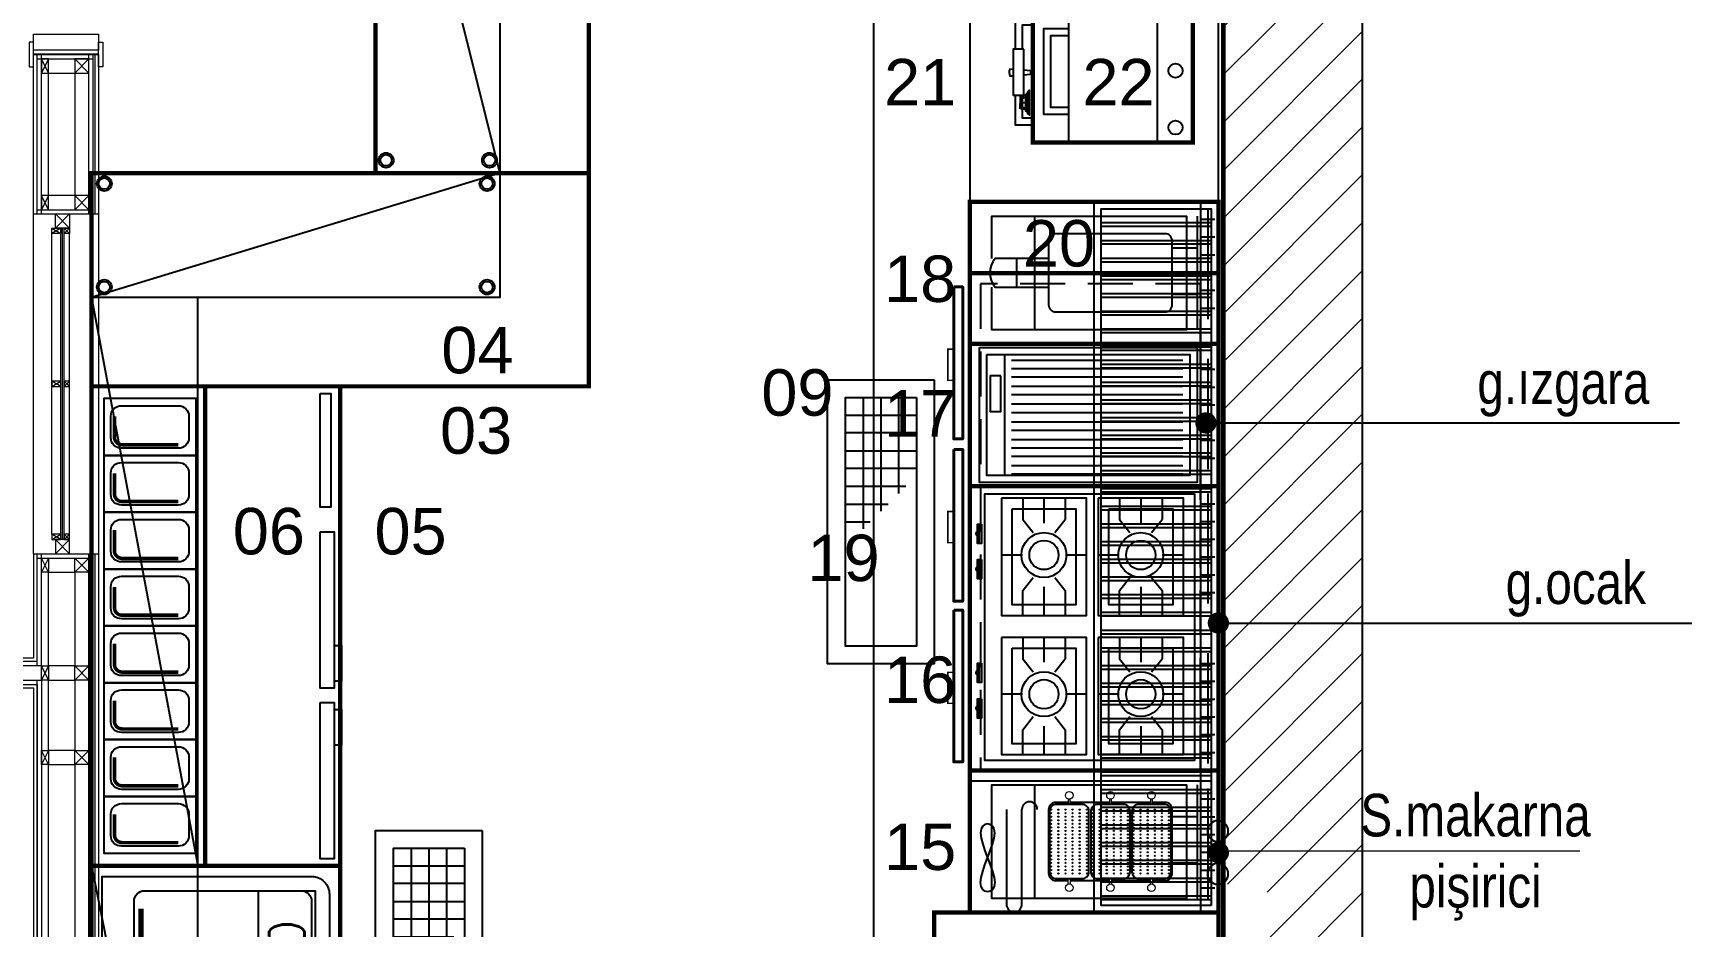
# Model space of a CAD drawing. Header units: millimetres. Extents: x 54215 to 67697, y 23496 to 56611.
# Drawn here: x 61537.2 to 62004.1, y 44773.2 to 45024.8 of the extents above; entities that cross this region are included whole.
import ezdxf
from ezdxf.enums import TextEntityAlignment as Align

# ---------------------------------------------------------------- set-up
doc = ezdxf.new("R2010")
doc.units = ezdxf.units.MM
doc.linetypes.add('DASHDOT', pattern=[1, 0.5, -0.25, 0, -0.25])
doc.linetypes.add('DASHED', pattern=[19.05, 12.7, -6.35])
for name, color, linetype, lineweight in [('- 0.09', 9, 'Continuous', 9), ('- 0.50', 30, 'Continuous', 50), ('DUVAR', 1, 'Continuous', 40), ('no3_cam kesit arka', 141, 'Continuous', 18), ('no3_duvar kaplama', 8, 'Continuous', 0), ('no3_döşeme kaplama', 8, 'Continuous', 0), ('no3_kutu profil gorunus', 8, 'Continuous', 0), ('no3_kutuprofil kesit', 74, 'Continuous', 18), ('no3_tefriş arka kalın', 77, 'Continuous', 15), ('no3_yazı sıhhi tesisat', 172, 'Continuous', 0), ('t_tefris ince', 34, 'Continuous', 15), ('YAZI', 8, 'Continuous', 13)]:
    doc.layers.add(name, color=color, linetype=linetype, lineweight=lineweight)
for name, color, linetype in [('-DWG_ANA', 7, 'Continuous'), ('-DWG_DETAY1', 7, 'Continuous'), ('-DWG_DETAY2', 7, 'Continuous'), ('002 Çizgi', 7, 'Continuous'), ('NO', 4, 'Continuous'), ('NO-C', 7, 'Continuous'), ('PLAN', 7, 'Continuous'), ('S2000-019 Su Tes İşaretler', 5, 'Continuous'), ('SIH', 4, 'Continuous'), ('wall', 4, 'Continuous')]:
    doc.layers.add(name, color=color, linetype=linetype)
doc.layers.add('0 rölöve', color=7, linetype='Continuous', true_color=0xf1380e)
doc.layers.add('no3_alçıpan kesit', color=7, linetype='Continuous', lineweight=20, true_color=0xf5003d)
doc.styles.add('lst_area', font='arial.ttf')
doc.styles.add('ROMANS', font='romans.shx', dxfattribs={"width": 0.8})
doc.styles.get("Standard").update_dxf_attribs({"font": 'arial.ttf'})
doc.styles.add('YAZI', font='arial.ttf', dxfattribs={"width": 0.8, "height": 0.6})
doc.linetypes.add('{ -E- }', pattern='A,4,-0.75,["E",Standard,S=0.15,R=0,X=-0.05,Y=-0.07],-0.75', length=5.5)

# ---------------------------------------------------------------- blocks, each defined once
blk = doc.blocks.new('asmakatplanblok')
at = {"layer": '- 0.09'}
h = blk.add_hatch(dxfattribs=at)
h.set_pattern_fill('ANSI31', color=256, scale=3)
h.set_pattern_definition([(45, (61649.389, 25204.291), (-6.735192, 6.735192), [])])
h.paths.add_polyline_path([(64394, 26197.68), (64394, 26174.39), (64406.24, 26174.39), (64406.24, 26197.68)])
h.paths.add_polyline_path([(64138.5, 26868.78), (63630.5, 26869.78), (63630.5, 26835.78), (64138.5, 26835.78)])
h.paths.add_polyline_path([(62945, 26019.78), (64136, 26019.78), (64136, 26051.28), (63630.5, 26051.28), (63630.5, 26020.78), (63557.5, 26020.78), (63557.5, 26051.28), (62945, 26051.28)])
h.paths.add_polyline_path([(63557, 26868.78), (62945, 26868.78), (62945, 26834.78), (63557, 26834.78)])
h.paths.add_polyline_path([(64209, 26019.78), (64433.02, 26019.78), (64433.02, 26868.78), (64212, 26868.78), (64212, 26831.78), (64347.5, 26831.78), (64347.5, 26823.28), (64394, 26823.28), (64394, 26085.78), (64372.06, 26085.78), (64372.06, 26051.28), (64209, 26051.28)])
at = {"layer": '- 0.50'}
blk.add_line((64394, 26823.28), (64394, 26085.78), dxfattribs=at)
at = {"color": 1}
blk.add_line((64077.25, 26431.17), (64058.95, 26431.17), dxfattribs=at)
at = {"layer": '0 rölöve'}
blk.add_lwpolyline([(64212, 26868.78), (64433.02, 26868.78), (64433.02, 26019.78), (62945, 26019.78)], dxfattribs=at)
at = {"layer": 'no3_alçıpan kesit'}
for p, q in [((64059.95, 26431.17), (64075.75, 26431.17)), ((64059.95, 26429.97), (64075.75, 26429.97)), ((64059.95, 26387.5), (64075.75, 26387.5)), ((64059.95, 26386.3), (64075.75, 26386.3)), ((64059.95, 26290.63), (64075.75, 26290.63)), ((64059.95, 26289.43), (64075.75, 26289.43)), ((64059.95, 26255.08), (64061.15, 26255.08)), ((64059.95, 26253.88), (64059.95, 26051.28)), ((64061.15, 26255.08), (64061.15, 26051.28))]:
    blk.add_line(p, q, dxfattribs=at)
for points in [[(64059.95, 26386.3), (64059.95, 26431.17)], [(64061.15, 26386.3), (64061.15, 26431.17)], [(64074.55, 26386.3), (64074.55, 26431.17)], [(64075.75, 26386.3), (64075.75, 26431.17)], [(64059.95, 26259.08), (64059.95, 26290.63)], [(64061.15, 26259.08), (64061.15, 26290.63)], [(64074.55, 26051.28), (64074.55, 26290.63)], [(64075.75, 26051.28), (64075.75, 26290.63)], [(64059.95, 26260.28), (63988.75, 26260.28), (63988.75, 26253.88), (64059.95, 26253.88)], [(64061.15, 26259.08), (63989.95, 26259.08), (63989.95, 26255.08), (64059.95, 26255.08)], [(64059.95, 26051.28), (64059.95, 26255.08)], [(64059.95, 26051.28), (64059.95, 26255.08)]]:
    blk.add_lwpolyline(points, dxfattribs=at)
at = {"layer": 'no3_cam kesit arka'}
for p, q in [((64066.6, 26294.63), (64066.6, 26382.3)), ((64067.1, 26294.63), (64067.1, 26382.3)), ((64067.6, 26294.63), (64067.6, 26382.3))]:
    blk.add_line(p, q, dxfattribs=at)
at = {"layer": 'no3_duvar kaplama'}
for p, q in [((64392.5, 26087.28), (64392.5, 26714.28)), ((64393.5, 26086.28), (64393.5, 26715.28)), ((64058.95, 26386.3), (64058.95, 26432.42)), ((64058.95, 26386.3), (64067.35, 26386.3)), ((64075.75, 26386.3), (64077.25, 26386.3)), ((64058.95, 26290.63), (64058.95, 26261.28)), ((64058.95, 26290.63), (64067.35, 26290.63)), ((64058.95, 26290.63), (64077.25, 26290.63)), ((64058.95, 26290.63), (64067.35, 26290.63)), ((64058.95, 26252.88), (64058.95, 26051.28))]:
    blk.add_line(p, q, dxfattribs=at)
for points in [[(64076.25, 26431.17), (64076.25, 26386.3)], [(64077.25, 26431.17), (64077.25, 26386.3)], [(64076.25, 26290.63), (64076.25, 26081.78), (64077.25, 26081.78)], [(64077.25, 26290.63), (64077.25, 26082.78)], [(64058.95, 26261.28), (63987.75, 26261.28), (63987.75, 26252.88), (64058.95, 26252.88)]]:
    blk.add_lwpolyline(points, dxfattribs=at)
at = {"layer": 'no3_kutu profil gorunus'}
for p, q in [((64064.1, 26296.13), (64064.1, 26380.8)), ((64069.1, 26296.13), (64069.1, 26380.8))]:
    blk.add_line(p, q, dxfattribs=at)
for points in [[(64063.15, 26425.97), (64070.55, 26425.97), (64070.55, 26391.5), (64063.15, 26391.5)], [(64063.15, 26285.43), (64070.55, 26285.43), (64070.55, 26259.08), (64063.15, 26259.08)], [(64063.15, 26255.08), (64070.55, 26255.08), (64070.55, 26235.28), (64063.15, 26235.28)], [(64063.15, 26231.28), (64070.55, 26231.28), (64070.55, 26175.28), (64063.15, 26175.28)]]:
    blk.add_lwpolyline(points, close=True, dxfattribs=at)
at = {"layer": 'no3_kutuprofil kesit'}
for p, q in [((64063.15, 26425.97), (64061.15, 26429.97)), ((64063.15, 26429.97), (64061.15, 26425.97)), ((64074.55, 26425.97), (64070.55, 26429.97)), ((64074.55, 26429.97), (64070.55, 26425.97)), ((64063.15, 26387.5), (64061.15, 26391.5)), ((64063.15, 26391.5), (64061.15, 26387.5)), ((64074.55, 26391.5), (64070.55, 26387.5)), ((64074.55, 26387.5), (64070.55, 26391.5)), ((64069.1, 26386.3), (64065.1, 26382.3)), ((64069.1, 26382.3), (64065.1, 26386.3)), ((64064.1, 26382.3), (64066.6, 26380.8)), ((64066.6, 26382.3), (64064.1, 26380.8)), ((64067.6, 26382.3), (64069.1, 26380.8)), ((64069.1, 26382.3), (64067.6, 26380.8)), ((64064.1, 26337.71), (64066.6, 26339.21)), ((64066.6, 26337.71), (64064.1, 26339.21)), ((64067.6, 26337.71), (64069.1, 26339.21)), ((64069.1, 26337.71), (64067.6, 26339.21)), ((64064.1, 26294.63), (64066.6, 26296.13)), ((64066.6, 26294.63), (64064.1, 26296.13)), ((64064.1, 26294.63), (64066.6, 26296.13)), ((64066.6, 26294.63), (64064.1, 26296.13)), ((64069.1, 26290.63), (64065.1, 26294.63)), ((64069.1, 26294.63), (64065.1, 26290.63)), ((64067.6, 26294.63), (64069.1, 26296.13)), ((64069.1, 26294.63), (64067.6, 26296.13)), ((64067.6, 26294.63), (64069.1, 26296.13)), ((64069.1, 26294.63), (64067.6, 26296.13)), ((64063.15, 26289.43), (64061.15, 26285.43)), ((64063.15, 26285.43), (64061.15, 26289.43)), ((64074.55, 26289.43), (64070.55, 26285.43)), ((64074.55, 26285.43), (64070.55, 26289.43)), ((64063.15, 26259.08), (64061.15, 26255.08)), ((64063.15, 26255.08), (64061.15, 26259.08)), ((64074.55, 26259.08), (64070.55, 26255.08)), ((64074.55, 26255.08), (64070.55, 26259.08)), ((64063.15, 26235.28), (64061.15, 26231.28)), ((64063.15, 26231.28), (64061.15, 26235.28)), ((64074.55, 26235.28), (64070.55, 26231.28)), ((64074.55, 26231.28), (64070.55, 26235.28))]:
    blk.add_line(p, q, dxfattribs=at)
for points in [[(64063.15, 26425.97), (64063.15, 26429.97), (64061.15, 26429.97), (64061.15, 26425.97)], [(64074.55, 26425.97), (64074.55, 26429.97), (64070.55, 26429.97), (64070.55, 26425.97)], [(64063.15, 26387.5), (64063.15, 26391.5), (64061.15, 26391.5), (64061.15, 26387.5)], [(64074.55, 26387.5), (64074.55, 26391.5), (64070.55, 26391.5), (64070.55, 26387.5)], [(64069.1, 26386.3), (64069.1, 26382.3), (64065.1, 26382.3), (64065.1, 26386.3)], [(64066.6, 26382.3), (64066.6, 26380.8), (64064.1, 26380.8), (64064.1, 26382.3)], [(64069.1, 26382.3), (64069.1, 26380.8), (64067.6, 26380.8), (64067.6, 26382.3)], [(64066.6, 26337.71), (64066.6, 26339.21), (64064.1, 26339.21), (64064.1, 26337.71)], [(64069.1, 26337.71), (64069.1, 26339.21), (64067.6, 26339.21), (64067.6, 26337.71)], [(64066.6, 26294.63), (64066.6, 26296.13), (64064.1, 26296.13), (64064.1, 26294.63)], [(64066.6, 26294.63), (64066.6, 26296.13), (64064.1, 26296.13), (64064.1, 26294.63)], [(64069.1, 26290.63), (64069.1, 26294.63), (64065.1, 26294.63), (64065.1, 26290.63)], [(64069.1, 26294.63), (64069.1, 26296.13), (64067.6, 26296.13), (64067.6, 26294.63)], [(64069.1, 26294.63), (64069.1, 26296.13), (64067.6, 26296.13), (64067.6, 26294.63)], [(64063.15, 26289.43), (64063.15, 26285.43), (64061.15, 26285.43), (64061.15, 26289.43)], [(64074.55, 26289.43), (64074.55, 26285.43), (64070.55, 26285.43), (64070.55, 26289.43)], [(64063.15, 26259.08), (64063.15, 26255.08), (64061.15, 26255.08), (64061.15, 26259.08)], [(64074.55, 26259.08), (64074.55, 26255.08), (64070.55, 26255.08), (64070.55, 26259.08)], [(64063.15, 26235.28), (64063.15, 26231.28), (64061.15, 26231.28), (64061.15, 26235.28)], [(64074.55, 26235.28), (64074.55, 26231.28), (64070.55, 26231.28), (64070.55, 26235.28)]]:
    blk.add_lwpolyline(points, close=True, dxfattribs=at)
at = {"layer": 'no3_tefriş arka kalın'}
for p, q in [((64058.95, 26290.63), (64058.95, 26386.3)), ((64077.25, 26386.3), (64077.25, 26290.63))]:
    blk.add_line(p, q, dxfattribs=at)
at = {"layer": 't_tefris ince'}
for points in [[(64058.95, 26434.67), (64057.75, 26434.67), (64057.75, 26427.67), (64058.95, 26427.67)], [(64077.25, 26434.67), (64078.45, 26434.67), (64078.45, 26427.67), (64077.25, 26427.67)]]:
    blk.add_lwpolyline(points, close=True, dxfattribs=at)
blk.add_lwpolyline([(64058.95, 26432.42), (64058.95, 26436.92), (64077.25, 26436.92), (64077.25, 26435.92), (64077.25, 26435.92), (64077.25, 26432.42), (64058.95, 26432.42)], dxfattribs=at)
blk = doc.blocks.new('7-OG')
at = {"layer": '-DWG_DETAY1', "color": 0}
for points in [[(0, 12), (0, 6.06)], [(-16, 6), (-10, 6)], [(-6.3, 3.04), (-10, 6)], [(6.3, 3.04), (10, 6), (17, 6)], [(-16, 0), (-9, 0)], [(-16, -6), (-10, -6), (-6.3, -3.04)], [(17, -6), (10, -6), (6.3, -3.04)], [(0, -6.06), (0, -12)]]:
    blk.add_lwpolyline(points, dxfattribs=at)
blk.add_circle((0, 0), 6.32, dxfattribs=at)
at = {"layer": '-DWG_DETAY2', "color": 0}
for points in [[(-16, -12), (17, -12), (17, 12), (-16, 12)], [(-13, -9), (-13, 9), (14, 9), (14, -9)]]:
    blk.add_lwpolyline(points, close=True, dxfattribs=at)
blk.add_lwpolyline([(9, 0), (17, 0)], dxfattribs=at)
blk.add_circle((0, 0), 4.12, dxfattribs=at)
blk = doc.blocks.new('7-TS')
at = {"layer": '-DWG_DETAY2', "color": 0, "linetype": 'Continuous'}
for points in [[(2, -3), (33, -3)], [(5, -1), (5, -5)], [(10, -1), (10, -5)], [(15, -1), (15, -5)], [(20, -1), (20, -5)], [(25, -1), (25, -5)], [(30, -1), (30, -5)]]:
    blk.add_lwpolyline(points, dxfattribs=at)
blk = doc.blocks.new('OCAK 80')
at = {"layer": '-DWG_ANA', "color": 0, "const_width": 1.2}
blk.add_lwpolyline([(0, 70), (80, 70), (80, 0), (0, 0)], close=True, dxfattribs=at)
at = {"layer": '-DWG_DETAY1', "color": 0}
blk.add_lwpolyline([(0, 65), (80, 65)], dxfattribs=at)
for points in [[(2.09, 63.3), (77.19, 63.3), (77.19, 4.25), (2.09, 4.25)], [(10.64, 3.36), (16.07, 3.36), (16.07, 2.18), (10.64, 2.18)], [(10.64, 3.36), (16.07, 3.36), (16.07, 2.77), (10.64, 2.77)], [(20.64, 3.36), (26.07, 3.36), (26.07, 2.18), (20.64, 2.18)], [(20.64, 3.36), (26.07, 3.36), (26.07, 2.77), (20.64, 2.77)], [(49.82, 3.36), (55.25, 3.36), (55.25, 2.18), (49.82, 2.18)], [(49.82, 3.36), (55.25, 3.36), (55.25, 2.77), (49.82, 2.77)], [(59.82, 3.36), (65.25, 3.36), (65.25, 2.18), (59.82, 2.18)], [(59.82, 3.36), (65.25, 3.36), (65.25, 2.77), (59.82, 2.77)]]:
    blk.add_lwpolyline(points, close=True, dxfattribs=at)
for centre in [(13.32, 2.18), (23.32, 2.18), (52.5, 2.18), (62.5, 2.18)]:
    blk.add_arc(centre, 0.475, 180, 0, dxfattribs=at)
for p in [(19.35, 48.15), (58.53, 48.15), (19.35, 20.91), (58.53, 20.91)]:
    blk.add_blockref('7-OG', p, dxfattribs=at)
at = {"layer": '-DWG_DETAY2', "color": 0}
for p in [(0, 70), (45, 70)]:
    blk.add_blockref('7-TS', p, dxfattribs=at)
blk = doc.blocks.new('A$C04380298')
at = {"layer": '-DWG_ANA', "color": 0, "const_width": 1.2}
blk.add_lwpolyline([(0, 70), (40, 70), (40, 0), (0, 0)], close=True, dxfattribs=at)
at = {"layer": '-DWG_DETAY1', "color": 0}
for points in [[(0, 65), (40, 65)], [(36, 6.21), (4, 6.21), (4, 61), (36, 61), (36, 6.21), (36, 6.21), (4, 6.21)], [(4, 18.21), (36, 18.21)]]:
    blk.add_lwpolyline(points, dxfattribs=at)
at = {"layer": '-DWG_DETAY1', "color": 0, "linetype": 'Continuous'}
blk.add_lwpolyline([(4, 64), (36, 64)], dxfattribs=at)
at = {"layer": '-DWG_DETAY2', "color": 0}
for points in [[(13, 57), (13, 64)], [(26, 57), (26, 64)], [(9, 50.87), (9, 39.93)], [(31, 39.93), (31, 50.87)], [(9, 39.33), (9, 28.32)], [(31, 28.32), (31, 39.33)]]:
    blk.add_lwpolyline(points, dxfattribs=at)
for points in [[(31, 51.47), (31, 55, 0.414214), (29, 57), (11, 57, 0.414214), (9, 55), (9, 51.47)], [(9, 27.72), (9, 24.21, 0.414214), (11, 22.21), (29, 22.21, 0.414214), (31, 24.21), (31, 27.72)]]:
    blk.add_lwpolyline(points, format="xyb", dxfattribs=at)
for points in [[(9.55, 54.79), (9.55, 47.55, 0.414214), (11.45, 45.65), (28.55, 45.65, 0.414214), (30.45, 47.55), (30.45, 54.79, 0.414214), (28.55, 56.69), (11.45, 56.69, 0.414214)], [(9.55, 54.79), (9.55, 47.55, 0.414214), (11.45, 45.65), (28.55, 45.65, 0.414214), (30.45, 47.55), (30.45, 54.79, 0.414214), (28.55, 56.69), (11.45, 56.69, 0.414214)], [(9.55, 43.25), (9.55, 36, 0.414214), (11.45, 34.1), (28.55, 34.1, 0.414214), (30.45, 36), (30.45, 43.25, 0.414214), (28.55, 45.15), (11.45, 45.15, 0.414214)], [(9.55, 43.25), (9.55, 36, 0.414214), (11.45, 34.1), (28.55, 34.1, 0.414214), (30.45, 36), (30.45, 43.25, 0.414214), (28.55, 45.15), (11.45, 45.15, 0.414214)], [(9.55, 31.64), (9.55, 24.39, 0.414214), (11.45, 22.49), (28.55, 22.49, 0.414214), (30.45, 24.39), (30.45, 31.64, 0.414214), (28.55, 33.54), (11.45, 33.54, 0.414214)]]:
    blk.add_lwpolyline(points, format="xyb", close=True, dxfattribs=at)
at = {"layer": 'no3_döşeme kaplama'}
for points in [[(8.02, 50.87), (9.55, 50.87), (9.55, 51.47), (8.02, 51.47)], [(31.98, 50.87), (30.45, 50.87), (30.45, 51.47), (31.98, 51.47)], [(8.02, 39.33), (9.55, 39.33), (9.55, 39.93), (8.02, 39.93)], [(31.98, 39.33), (30.45, 39.33), (30.45, 39.93), (31.98, 39.93)], [(8.02, 27.72), (9.55, 27.72), (9.55, 28.32), (8.02, 28.32)], [(31.98, 27.72), (30.45, 27.72), (30.45, 28.32), (31.98, 28.32)]]:
    blk.add_lwpolyline(points, dxfattribs=at)
for centre, radius in [((11.02, 56.1), 0.163), ((12.02, 56.1), 0.163), ((13.02, 56.1), 0.163), ((14.02, 56.1), 0.163), ((15.02, 56.1), 0.163), ((16.02, 56.1), 0.163), ((17.02, 56.1), 0.163), ((18.02, 56.1), 0.163), ((19.02, 56.1), 0.163), ((20.02, 56.1), 0.163), ((20.02, 56.1), 0.163), ((21.02, 56.1), 0.163), ((22.02, 56.1), 0.163), ((23.02, 56.1), 0.163), ((24.02, 56.1), 0.163), ((25.02, 56.1), 0.163), ((26.02, 56.1), 0.163), ((27.02, 56.1), 0.163), ((28.02, 56.1), 0.163), ((29.02, 56.1), 0.163), ((7, 51.17), 1.07), ((11.02, 54.1), 0.163), ((11.02, 52.1), 0.163), ((12.02, 54.1), 0.163), ((12.02, 52.1), 0.163), ((13.02, 54.1), 0.163), ((13.02, 52.1), 0.163), ((14.02, 54.1), 0.163), ((14.02, 52.1), 0.163), ((15.02, 54.1), 0.163), ((15.02, 52.1), 0.163), ((16.02, 54.1), 0.163), ((16.02, 52.1), 0.163), ((17.02, 54.1), 0.163), ((17.02, 52.1), 0.163), ((18.02, 54.1), 0.163), ((18.02, 52.1), 0.163), ((19.02, 54.1), 0.163), ((19.02, 52.1), 0.163), ((20.02, 54.1), 0.163), ((20.02, 54.1), 0.163), ((20.02, 52.1), 0.163), ((20.02, 52.1), 0.163), ((21.02, 54.1), 0.163), ((21.02, 52.1), 0.163), ((22.02, 54.1), 0.163), ((22.02, 52.1), 0.163), ((23.02, 54.1), 0.163), ((23.02, 52.1), 0.163), ((24.02, 54.1), 0.163), ((24.02, 52.1), 0.163), ((25.02, 54.1), 0.163), ((25.02, 52.1), 0.163), ((26.02, 54.1), 0.163), ((26.02, 52.1), 0.163), ((27.02, 54.1), 0.163), ((27.02, 52.1), 0.163), ((28.02, 54.1), 0.163), ((28.02, 52.1), 0.163), ((29.02, 54.1), 0.163), ((29.02, 52.1), 0.163), ((33, 51.17), 1.07), ((11.02, 50.1), 0.163), ((11.02, 48.1), 0.163), ((12.02, 50.1), 0.163), ((12.02, 48.1), 0.163), ((13.02, 50.1), 0.163), ((13.02, 48.1), 0.163), ((14.02, 50.1), 0.163), ((14.02, 48.1), 0.163), ((15.02, 50.1), 0.163), ((15.02, 48.1), 0.163), ((16.02, 50.1), 0.163), ((16.02, 48.1), 0.163), ((17.02, 50.1), 0.163), ((17.02, 48.1), 0.163), ((18.02, 50.1), 0.163), ((18.02, 48.1), 0.163), ((19.02, 50.1), 0.163), ((19.02, 48.1), 0.163), ((20.02, 50.1), 0.163), ((20.02, 50.1), 0.163), ((20.02, 48.1), 0.163), ((20.02, 48.1), 0.163), ((21.02, 50.1), 0.163), ((21.02, 48.1), 0.163), ((22.02, 50.1), 0.163), ((22.02, 48.1), 0.163), ((23.02, 50.1), 0.163), ((23.02, 48.1), 0.163), ((24.02, 50.1), 0.163), ((24.02, 48.1), 0.163), ((25.02, 50.1), 0.163), ((25.02, 48.1), 0.163), ((26.02, 50.1), 0.163), ((26.02, 48.1), 0.163), ((27.02, 50.1), 0.163), ((27.02, 48.1), 0.163), ((28.02, 50.1), 0.163), ((28.02, 48.1), 0.163), ((29.02, 50.1), 0.163), ((29.02, 48.1), 0.163), ((11.02, 46.1), 0.163), ((11.02, 44.56), 0.163), ((11.02, 42.56), 0.163), ((12.02, 46.1), 0.163), ((12.02, 44.56), 0.163), ((12.02, 42.56), 0.163), ((13.02, 46.1), 0.163), ((13.02, 44.56), 0.163), ((13.02, 42.56), 0.163), ((14.02, 46.1), 0.163), ((14.02, 44.56), 0.163), ((14.02, 42.56), 0.163), ((15.02, 46.1), 0.163), ((15.02, 44.56), 0.163), ((15.02, 42.56), 0.163), ((16.02, 46.1), 0.163), ((16.02, 44.56), 0.163), ((16.02, 42.56), 0.163), ((17.02, 46.1), 0.163), ((17.02, 44.56), 0.163), ((17.02, 42.56), 0.163), ((18.02, 46.1), 0.163), ((18.02, 44.56), 0.163), ((18.02, 42.56), 0.163), ((19.02, 46.1), 0.163), ((19.02, 44.56), 0.163), ((19.02, 42.56), 0.163), ((20.02, 46.1), 0.163), ((20.02, 46.1), 0.163), ((20.02, 44.56), 0.163), ((20.02, 44.56), 0.163), ((20.02, 42.56), 0.163), ((20.02, 42.56), 0.163), ((21.02, 46.1), 0.163), ((21.02, 44.56), 0.163), ((21.02, 42.56), 0.163), ((22.02, 46.1), 0.163), ((22.02, 44.56), 0.163), ((22.02, 42.56), 0.163), ((23.02, 46.1), 0.163), ((23.02, 44.56), 0.163), ((23.02, 42.56), 0.163), ((24.02, 46.1), 0.163), ((24.02, 44.56), 0.163), ((24.02, 42.56), 0.163), ((25.02, 46.1), 0.163), ((25.02, 44.56), 0.163), ((25.02, 42.56), 0.163), ((26.02, 46.1), 0.163), ((26.02, 44.56), 0.163), ((26.02, 42.56), 0.163), ((27.02, 46.1), 0.163), ((27.02, 44.56), 0.163), ((27.02, 42.56), 0.163), ((28.02, 46.1), 0.163), ((28.02, 44.56), 0.163), ((28.02, 42.56), 0.163), ((29.02, 46.1), 0.163), ((29.02, 44.56), 0.163), ((29.02, 42.56), 0.163), ((7, 39.63), 1.07), ((11.02, 40.56), 0.163), ((11.02, 38.56), 0.163), ((12.02, 40.56), 0.163), ((12.02, 38.56), 0.163), ((13.02, 40.56), 0.163), ((13.02, 38.56), 0.163), ((14.02, 40.56), 0.163), ((14.02, 38.56), 0.163), ((15.02, 40.56), 0.163), ((15.02, 38.56), 0.163), ((16.02, 40.56), 0.163), ((16.02, 38.56), 0.163), ((17.02, 40.56), 0.163), ((17.02, 38.56), 0.163), ((18.02, 40.56), 0.163), ((18.02, 38.56), 0.163), ((19.02, 40.56), 0.163), ((19.02, 38.56), 0.163), ((20.02, 40.56), 0.163), ((20.02, 40.56), 0.163), ((20.02, 38.56), 0.163), ((20.02, 38.56), 0.163), ((21.02, 40.56), 0.163), ((21.02, 38.56), 0.163), ((22.02, 40.56), 0.163), ((22.02, 38.56), 0.163), ((23.02, 40.56), 0.163), ((23.02, 38.56), 0.163), ((24.02, 40.56), 0.163), ((24.02, 38.56), 0.163), ((25.02, 40.56), 0.163), ((25.02, 38.56), 0.163), ((26.02, 40.56), 0.163), ((26.02, 38.56), 0.163), ((27.02, 40.56), 0.163), ((27.02, 38.56), 0.163), ((28.02, 40.56), 0.163), ((28.02, 38.56), 0.163), ((29.02, 40.56), 0.163), ((29.02, 38.56), 0.163), ((33, 39.63), 1.07), ((11.02, 36.56), 0.163), ((11.02, 34.56), 0.163), ((11.02, 32.95), 0.163), ((12.02, 36.56), 0.163), ((12.02, 34.56), 0.163), ((12.02, 32.95), 0.163), ((13.02, 36.56), 0.163), ((13.02, 34.56), 0.163), ((13.02, 32.95), 0.163), ((14.02, 36.56), 0.163), ((14.02, 34.56), 0.163), ((14.02, 32.95), 0.163), ((15.02, 36.56), 0.163), ((15.02, 34.56), 0.163), ((15.02, 32.95), 0.163), ((16.02, 36.56), 0.163), ((16.02, 34.56), 0.163), ((16.02, 32.95), 0.163), ((17.02, 36.56), 0.163), ((17.02, 34.56), 0.163), ((17.02, 32.95), 0.163), ((18.02, 36.56), 0.163), ((18.02, 34.56), 0.163), ((18.02, 32.95), 0.163), ((19.02, 36.56), 0.163), ((19.02, 34.56), 0.163), ((19.02, 32.95), 0.163), ((20.02, 36.56), 0.163), ((20.02, 36.56), 0.163), ((20.02, 34.56), 0.163), ((20.02, 34.56), 0.163), ((20.02, 32.95), 0.163), ((20.02, 32.95), 0.163), ((21.02, 36.56), 0.163), ((21.02, 34.56), 0.163), ((21.02, 32.95), 0.163), ((22.02, 36.56), 0.163), ((22.02, 34.56), 0.163), ((22.02, 32.95), 0.163), ((23.02, 36.56), 0.163), ((23.02, 34.56), 0.163), ((23.02, 32.95), 0.163), ((24.02, 36.56), 0.163), ((24.02, 34.56), 0.163), ((24.02, 32.95), 0.163), ((25.02, 36.56), 0.163), ((25.02, 34.56), 0.163), ((25.02, 32.95), 0.163), ((26.02, 36.56), 0.163), ((26.02, 34.56), 0.163), ((26.02, 32.95), 0.163), ((27.02, 36.56), 0.163), ((27.02, 34.56), 0.163), ((27.02, 32.95), 0.163), ((28.02, 36.56), 0.163), ((28.02, 34.56), 0.163), ((28.02, 32.95), 0.163), ((29.02, 36.56), 0.163), ((29.02, 34.56), 0.163), ((29.02, 32.95), 0.163), ((7, 28.02), 1.07), ((11.02, 30.95), 0.163), ((11.02, 28.95), 0.163), ((12.02, 30.95), 0.163), ((12.02, 28.95), 0.163), ((13.02, 30.95), 0.163), ((13.02, 28.95), 0.163), ((14.02, 30.95), 0.163), ((14.02, 28.95), 0.163), ((15.02, 30.95), 0.163), ((15.02, 28.95), 0.163), ((16.02, 30.95), 0.163), ((16.02, 28.95), 0.163), ((17.02, 30.95), 0.163), ((17.02, 28.95), 0.163), ((18.02, 30.95), 0.163), ((18.02, 28.95), 0.163), ((19.02, 30.95), 0.163), ((19.02, 28.95), 0.163), ((20.02, 30.95), 0.163), ((20.02, 30.95), 0.163), ((20.02, 28.95), 0.163), ((20.02, 28.95), 0.163), ((21.02, 30.95), 0.163), ((21.02, 28.95), 0.163), ((22.02, 30.95), 0.163), ((22.02, 28.95), 0.163), ((23.02, 30.95), 0.163), ((23.02, 28.95), 0.163), ((24.02, 30.95), 0.163), ((24.02, 28.95), 0.163), ((25.02, 30.95), 0.163), ((25.02, 28.95), 0.163), ((26.02, 30.95), 0.163), ((26.02, 28.95), 0.163), ((27.02, 30.95), 0.163), ((27.02, 28.95), 0.163), ((28.02, 30.95), 0.163), ((28.02, 28.95), 0.163), ((29.02, 30.95), 0.163), ((29.02, 28.95), 0.163), ((33, 28.02), 1.07), ((11.02, 26.95), 0.163), ((11.02, 24.95), 0.163), ((12.02, 26.95), 0.163), ((12.02, 24.95), 0.163), ((13.02, 26.95), 0.163), ((13.02, 24.95), 0.163), ((14.02, 26.95), 0.163), ((14.02, 24.95), 0.163), ((15.02, 26.95), 0.163), ((15.02, 24.95), 0.163), ((16.02, 26.95), 0.163), ((16.02, 24.95), 0.163), ((17.02, 26.95), 0.163), ((17.02, 24.95), 0.163), ((18.02, 26.95), 0.163), ((18.02, 24.95), 0.163), ((19.02, 26.95), 0.163), ((19.02, 24.95), 0.163), ((20.02, 26.95), 0.163), ((20.02, 26.95), 0.163), ((20.02, 24.95), 0.163), ((20.02, 24.95), 0.163), ((21.02, 26.95), 0.163), ((21.02, 24.95), 0.163), ((22.02, 26.95), 0.163), ((22.02, 24.95), 0.163), ((23.02, 26.95), 0.163), ((23.02, 24.95), 0.163), ((24.02, 26.95), 0.163), ((24.02, 24.95), 0.163), ((25.02, 26.95), 0.163), ((25.02, 24.95), 0.163), ((26.02, 26.95), 0.163), ((26.02, 24.95), 0.163), ((27.02, 26.95), 0.163), ((27.02, 24.95), 0.163), ((28.02, 26.95), 0.163), ((28.02, 24.95), 0.163), ((29.02, 26.95), 0.163), ((29.02, 24.95), 0.163), ((11.02, 22.95), 0.163), ((12.02, 22.95), 0.163), ((13.02, 22.95), 0.163), ((14.02, 22.95), 0.163), ((15.02, 22.95), 0.163), ((16.02, 22.95), 0.163), ((17.02, 22.95), 0.163), ((18.02, 22.95), 0.163), ((19.02, 22.95), 0.163), ((20.02, 22.95), 0.163), ((20.02, 22.95), 0.163), ((21.02, 22.95), 0.163), ((22.02, 22.95), 0.163), ((23.02, 22.95), 0.163), ((24.02, 22.95), 0.163), ((25.02, 22.95), 0.163), ((26.02, 22.95), 0.163), ((27.02, 22.95), 0.163), ((28.02, 22.95), 0.163), ((29.02, 22.95), 0.163)]:
    blk.add_circle(centre, radius, dxfattribs=at)
at = {"layer": '-DWG_DETAY2', "color": 0}
blk.add_blockref('7-TS', (3.12, 70), dxfattribs=at)
blk = doc.blocks.new('pasta 4070')
at = {"layer": 'no3_döşeme kaplama'}
blk.add_blockref('A$C04380298', (0, 0), dxfattribs=at)
blk = doc.blocks.new('EK_55R')
at = {"layer": '-DWG_DETAY1', "color": 0}
blk.add_lwpolyline([(22, -7), (-22, -7, 0.414214), (-25, -10), (-25, -54, 0.414214), (-22, -57), (22, -57, 0.414214), (25, -54), (25, -10, 0.414214)], format="xyb", close=True, dxfattribs=at)
at = {"layer": '-DWG_DETAY2', "color": 0, "const_width": 1.5}
blk.add_lwpolyline([(-20, -9), (21, -9, -0.414214), (23, -11), (23, -54)], format="xyb", dxfattribs=at)
at = {"layer": '-DWG_DETAY2', "color": 0}
for points in [[(17, -10), (17, -20)], [(22, -15), (12, -15)]]:
    blk.add_lwpolyline(points, dxfattribs=at)
blk.add_circle((17, -15), 4, dxfattribs=at)
blk = doc.blocks.new('E_120')
at = {"layer": '-DWG_ANA', "color": 0, "const_width": 1.2}
blk.add_lwpolyline([(0, -70), (0, 0), (120, 0), (120, -70)], close=True, dxfattribs=at)
at = {"layer": '-DWG_DETAY1', "color": 0, "linetype": 'Continuous'}
blk.add_lwpolyline([(3, -62), (3, -3), (117, -3), (117, -62, -0.414214), (112, -67), (8, -67, -0.414214)], format="xyb", close=True, dxfattribs=at)
blk = doc.blocks.new('EK_55L')
at = {"layer": '-DWG_DETAY1', "color": 0}
blk.add_lwpolyline([(-22, -7), (22, -7, -0.414214), (25, -10), (25, -54, -0.414214), (22, -57), (-22, -57, -0.414214), (-25, -54), (-25, -10, -0.414214)], format="xyb", close=True, dxfattribs=at)
at = {"layer": '-DWG_DETAY2', "color": 0, "const_width": 1.5}
blk.add_lwpolyline([(20, -9), (-21, -9, 0.414214), (-23, -11), (-23, -54)], format="xyb", dxfattribs=at)
at = {"layer": '-DWG_DETAY2', "color": 0}
for points in [[(-17, -10), (-17, -20)], [(-22, -15), (-12, -15)]]:
    blk.add_lwpolyline(points, dxfattribs=at)
blk.add_circle((-17, -15), 4, dxfattribs=at)
blk = doc.blocks.new('E2N120')
at = {"layer": 'NO-C', "color": 0}
blk.add_lwpolyline([(82, -63), (82, -47), (113, -47), (113, -63)], close=True, dxfattribs=at)
at = {"layer": 'PLAN', "color": 0, "linetype": 'Continuous'}
for name, p in [('E_120', (0, 0)), ('EK_55R', (32, -5)), ('EK_55L', (88, -5))]:
    blk.add_blockref(name, p, dxfattribs=at)
at = {"layer": 'NO', "linetype": 'Continuous', "style": 'ROMANS', "width": 0.8}
blk.add_attdef('NO', text='', height=10, dxfattribs=at).set_placement((97, -55), align=Align.MIDDLE)
blk = doc.blocks.new('A$C50070AD0')
at = {"layer": '-DWG_DETAY1'}
blk.add_lwpolyline([(26, -16), (26, 0), (0, 0), (0, -16)], close=True, dxfattribs=at)
blk.add_lwpolyline([(2, -11), (2, -5, -0.414214), (5, -2), (21, -2, -0.414214), (24, -5), (24, -11, -0.414214), (21, -14), (5, -14, -0.414214)], format="xyb", close=True, dxfattribs=at)
at = {"layer": '-DWG_DETAY1', "const_width": 1}
blk.add_lwpolyline([(21, -13), (5.2, -13, -0.414214), (3, -10.8), (3, -5)], format="xyb", dxfattribs=at)
blk = doc.blocks.new('MAKE UP 13570')
at = {"layer": '-DWG_ANA', "color": 0, "const_width": 1.2}
for points in [[(0, 0), (135, 0), (135, -70), (0, -70)], [(135, -32), (135, 0), (0, 0), (0, -32)]]:
    blk.add_lwpolyline(points, close=True, dxfattribs=at)
at = {"layer": '-DWG_DETAY1', "color": 0}
for points in [[(46, -64.36), (46, -68.36), (2, -68.36), (2, -64.36)], [(94, -64.36), (94, -68.36), (50, -68.36), (50, -64.36)], [(133, -64.36), (133, -67.36), (101, -67.36), (101, -64.36)]]:
    blk.add_lwpolyline(points, close=True, dxfattribs=at)
at = {"layer": '-DWG_DETAY2', "color": 0}
for points in [[(44, -68.36), (44, -70.36), (34, -70.36), (34, -68.36)], [(62, -68.36), (62, -70.36), (52, -70.36), (52, -68.36)]]:
    blk.add_lwpolyline(points, dxfattribs=at)
at = {"layer": 'DUVAR', "rotation": 270}
for p in [(19.55, -3.47), (35.55, -3.47), (51.55, -3.47), (67.55, -3.47), (83.55, -3.47), (99.55, -3.47), (115.55, -3.47), (131.55, -3.47)]:
    blk.add_blockref('A$C50070AD0', p, dxfattribs=at)
blk = doc.blocks.new('A$C629C7EA3')
at = {"layer": '-DWG_ANA', "color": 0, "const_width": 1.2}
blk.add_lwpolyline([(-28, 42.51), (12, 42.51), (12, -27.49), (-28, -27.49)], close=True, dxfattribs=at)
at = {"layer": '-DWG_DETAY1', "color": 0}
for points in [[(-28, 37.51), (12, 37.51)], [(-12, -21.28), (-24, -21.28), (-24, 33.51), (8, 33.51), (8, -21.28), (8, -21.28), (-4, -21.28)], [(-24, -9.28), (8, -9.28)]]:
    blk.add_lwpolyline(points, dxfattribs=at)
at = {"layer": '-DWG_DETAY1', "color": 0, "linetype": 'Continuous'}
blk.add_lwpolyline([(-24, 36.51), (8, 36.51)], dxfattribs=at)
at = {"layer": '-DWG_DETAY2', "color": 0}
for points in [[(-15, 29.51), (-15, 36.51)], [(-2, 29.51), (-2, 36.51)], [(-12, -14.28), (-4, -14.28)]]:
    blk.add_lwpolyline(points, dxfattribs=at)
blk.add_lwpolyline([(-19, 27.51), (-19, -3.28, 0.414214), (-17, -5.28), (1, -5.28, 0.414214), (3, -3.28), (3, 27.51, 0.414214), (1, 29.51), (-17, 29.51, 0.414214)], format="xyb", close=True, dxfattribs=at)
blk.add_lwpolyline([(-12, -5.28), (-12, -20.28, 0.375), (-4, -20.28), (-4, -5.28)], format="xyb", dxfattribs=at)
blk.add_blockref('7-TS', (-28, 42.51), dxfattribs=at)
blk = doc.blocks.new('fritöz4070')
at = {"layer": 'no3_döşeme kaplama'}
blk.add_blockref('A$C629C7EA3', (28, 27.49), dxfattribs=at)
blk = doc.blocks.new('A$C75015360')
at = {"layer": '-DWG_ANA', "color": 0, "const_width": 1.2}
blk.add_lwpolyline([(-40, 70), (0, 70), (0, 0), (-40, 0)], close=True, dxfattribs=at)
at = {"layer": '-DWG_DETAY1', "color": 0}
for points in [[(-40, 65), (0, 65)], [(-35.36, 60), (-35.36, 11.79)], [(-33, 60), (-33, 11.79)], [(-33, 60), (-33, 11.79)], [(-30.64, 60), (-30.64, 11.79)], [(-28, 60), (-28, 11.79)], [(-25.64, 60), (-25.64, 11.79)], [(-23, 60), (-23, 11.79)], [(-20.64, 60), (-20.64, 11.79)], [(-18, 60), (-18, 11.79)], [(-15.64, 60), (-15.64, 11.79)], [(-13, 60), (-13, 11.79)], [(-10.64, 60), (-10.64, 11.79)], [(-8.29, 60), (-8.29, 11.79)], [(-5.64, 60), (-5.64, 11.79)], [(-3.29, 60), (-3.29, 11.79)], [(-37, 9.79), (-3, 9.79)]]:
    blk.add_lwpolyline(points, dxfattribs=at)
blk.add_lwpolyline([(-39, 2.79), (-39, 64), (-1, 64), (-1, 2.79)], close=True, dxfattribs=at)
at = {"layer": '-DWG_DETAY2', "color": 0}
for points in [[(-37, 4.79), (-37, 62), (-3, 62), (-3, 4.79)], [(-31, 8.79), (-31, 5.79), (-21, 5.79), (-21, 8.79)]]:
    blk.add_lwpolyline(points, close=True, dxfattribs=at)
blk.add_blockref('7-TS', (-37.76, 70), dxfattribs=at)
blk = doc.blocks.new('ızg olk 4070')
at = {"layer": 'no3_döşeme kaplama'}
blk.add_blockref('A$C75015360', (40, 0), dxfattribs=at)
blk = doc.blocks.new('TM1')
at = {"layer": '-DWG_ANA', "color": 0, "const_width": 1.2}
blk.add_lwpolyline([(0, 45), (40, 45), (40, 0), (0, 0)], close=True, dxfattribs=at)
at = {"layer": '-DWG_DETAY1', "color": 0}
for points in [[(0, 35), (40, 35)], [(0, 10), (40, 10)], [(8, 10), (8, 3), (32, 3), (32, 10)], [(10, 10), (10, 5), (30, 5), (30, 10)], [(5, 0), (5, -5), (13.73, -5)], [(7, 0), (7, -3), (13.73, -3)], [(26.65, -3), (33, -3), (33, 0)], [(26.65, -5), (35, -5), (35, 0)]]:
    blk.add_lwpolyline(points, dxfattribs=at)
blk.add_lwpolyline([(13.73, -2.56), (13.73, -5.56), (26.65, -5.56), (26.65, -2.56)], close=True, dxfattribs=at)
at = {"layer": '-DWG_DETAY2', "color": 0}
for points in [[(20.75, -0.74, 0.419508), (19.81, -0.76), (19.67, -2.56, 0.208017)], [(19.43, -5.56), (19.36, -6.49, 0.208017), (21.26, -6.46), (21.18, -5.56)]]:
    blk.add_lwpolyline(points, format="xyb", dxfattribs=at)
for points in [[(20.91, -2.56), (20.75, -0.74)], [(26.82, -2.07), (27.14, -3.59), (29, -3.58)], [(27.56, -3.43), (27.33, -2.09)], [(28.76, -3.44), (28.76, -2.07)], [(28.76, -3.59), (28.76, -3.58)], [(30.7, -2.09), (30.39, -3.58), (29, -3.58)], [(29.93, -3.58), (29.93, -3.58)], [(29.95, -3.43), (30.18, -2.08)]]:
    blk.add_lwpolyline(points, dxfattribs=at)
for points in [[(31.14, -0.96), (25.3, -0.96), (25.87, -1.5), (31.04, -1.51), (31.86, -1.5), (32.31, -0.94)], [(30.31, -1.65), (26.13, -1.65), (26.57, -2.07), (28.31, -2.07), (31.04, -2.09), (31.48, -1.64)]]:
    blk.add_lwpolyline(points, close=True, dxfattribs=at)
for centre in [(3.78, 40.14), (19.78, 40.14), (35.78, 40.14)]:
    blk.add_circle(centre, 2, dxfattribs=at)
for centre, radius, start, end in [((27.01, -2.58), 1.02, 277.0654, 302.5842), ((28.16, -2.24), 1.33, 243.2211, 296.4923), ((29.35, -2.24), 1.33, 243.5922, 296.8635), ((30.5, -2.57), 1.02, 237.5003, 263.0191)]:
    blk.add_arc(centre, radius, start, end, dxfattribs=at)
blk = doc.blocks.new('YL3-C')
at = {"layer": '-DWG_DETAY1', "color": 0}
for p, q in [((10, 5), (10, 25)), ((15, 25), (15, 5)), ((20, 5), (20, 25)), ((25, 25), (25, 5)), ((5, 20), (32, 20)), ((30, 5), (30, 22)), ((5, 15), (37, 15)), ((35, 5), (35, 17)), ((5, 10), (42, 10)), ((40, 5), (40, 12))]:
    blk.add_line(p, q, dxfattribs=at)
blk = doc.blocks.new('YRI033')
at = {"layer": '-DWG_ANA', "color": 0}
blk.add_lwpolyline([(0, 0), (80, 0), (80, -30), (0, -30)], close=True, dxfattribs=at)
at = {"layer": '-DWG_DETAY1', "color": 0}
blk.add_lwpolyline([(5, -5), (75, -5), (75, -25), (5, -25)], close=True, dxfattribs=at)
at = {"layer": 'PLAN', "color": 0}
blk.add_blockref('YL3-C', (0, -30), dxfattribs=at)
blk = doc.blocks.new('TTB CEK 180 70')
at = {"layer": '-DWG_ANA', "color": 0, "const_width": 1.2}
blk.add_lwpolyline([(-70, -90), (0, -90), (0, 90), (-70, 90)], close=True, dxfattribs=at)
at = {"layer": '002 Çizgi', "color": 7}
for p, q in [((-65.71, -65.17), (-66.35, -65.66)), ((-64.97, -65), (-65.71, -65.17)), ((-64.24, -65.17), (-64.97, -65)), ((-63.6, -65.66), (-64.24, -65.17)), ((-59.66, -61), (-59.66, -87.67)), ((-55.32, -87.67), (-55.32, -61)), ((-66.8, -66.47), (-66.97, -67.62)), ((-66.97, -67.62), (-66.8, -69.07)), ((-66.35, -65.66), (-66.8, -66.47)), ((-66.8, -69.07), (-66.35, -70.78)), ((-63.14, -66.47), (-63.6, -65.66)), ((-63.6, -70.78), (-63.14, -69.07)), ((-62.97, -67.62), (-63.14, -66.47)), ((-63.14, -69.07), (-62.97, -67.62)), ((-66.35, -70.78), (-65.71, -72.64)), ((-65.71, -72.64), (-64.97, -74.59)), ((-65.71, -76.54), (-64.97, -74.59)), ((-64.97, -74.59), (-64.24, -72.64)), ((-64.97, -74.59), (-64.24, -76.54)), ((-64.24, -72.64), (-63.6, -70.78)), ((-66.8, -80.1), (-66.35, -78.4)), ((-66.35, -78.4), (-65.71, -76.54)), ((-64.24, -76.54), (-63.6, -78.4)), ((-63.6, -78.4), (-63.14, -80.1)), ((-66.97, -81.56), (-66.8, -80.1)), ((-66.8, -82.7), (-66.97, -81.56)), ((-66.35, -83.52), (-66.8, -82.7)), ((-65.71, -84.01), (-66.35, -83.52)), ((-64.97, -84.17), (-65.71, -84.01)), ((-64.24, -84.01), (-64.97, -84.17)), ((-63.6, -83.52), (-64.24, -84.01)), ((-63.14, -82.7), (-63.6, -83.52)), ((-63.14, -80.1), (-62.97, -81.56)), ((-62.97, -81.56), (-63.14, -82.7))]:
    blk.add_line(p, q, dxfattribs=at)
at = {"layer": '002 Çizgi', "color": 7, "linetype": 'DASHED'}
blk.add_lwpolyline([(-5, -50), (-5, 87), (-67, 87), (-67, -50)], close=True, dxfattribs=at)
at = {"layer": '002 Çizgi', "color": 7, "const_width": 0.428}
for points in [[(-74.49, 59.84), (-76.15, 59.84), (-76.15, 66.9), (-76.15, 68.71)], [(-74.49, 68.58), (-76.15, 68.58), (-76.15, 61.52), (-76.15, 59.71)], [(-74.49, 14.13), (-76.15, 14.13), (-76.15, 21.19), (-76.15, 23)], [(-74.49, 22.88), (-76.15, 22.88), (-76.15, 15.81), (-76.15, 14.01)], [(-74.49, -31.11), (-76.15, -31.12), (-76.15, -24.05), (-76.15, -22.24)], [(-74.49, -22.37), (-76.15, -22.37), (-76.15, -29.43), (-76.15, -31.24)]]:
    blk.add_lwpolyline(points, dxfattribs=at)
at = {"layer": '002 Çizgi', "color": 7}
blk.add_lwpolyline([(-2, -53), (-70, -53)], dxfattribs=at)
for centre, start, end in [((-53.15, -61), 0, 180), ((-57.49, -87.67), 180, 0)]:
    blk.add_arc(centre, 2.17, start, end, dxfattribs=at)
at = {"layer": 'DUVAR', "lineweight": 30}
blk.add_lwpolyline([(0, -90), (0, 90), (-70, 90), (-70, -90), (0, -90)], dxfattribs=at)
at = {"layer": 'DUVAR'}
for points in [[(-74.49, 86.1), (-71.95, 86.1), (-71.95, 43.35), (-74.49, 43.35)], [(-74.49, 40.39), (-71.95, 40.39), (-71.95, -2.36), (-74.49, -2.36)], [(-74.49, -4.86), (-71.95, -4.86), (-71.95, -47.61), (-74.49, -47.61)]]:
    blk.add_lwpolyline(points, close=True, dxfattribs=at)
blk = doc.blocks.new('MUTFAK')
at = {"layer": '-DWG_ANA', "color": 0, "const_width": 1.2}
for points in [[(66405.2, 26408.7), (66405.2, 26268.7), (66465.2, 26268.7), (66465.2, 26408.7), (66405.2, 26408.7)], [(66325.2, 26208.7), (66325.2, 26268.7), (66465.2, 26268.7), (66465.2, 26208.7), (66325.2, 26208.7)], [(66642.45, 26060.56), (66562.45, 26060.56), (66562.45, 25923.7), (66620.52, 25923.7), (66620.52, 25958.2), (66642.45, 25958.2), (66642.45, 26060.56)]]:
    blk.add_lwpolyline(points, dxfattribs=at)
at = {"linetype": '{ -E- }'}
for points in [[(66405.2, 26408.7), (66440.2, 26408.7), (66440.2, 26268.7), (66405.2, 26268.7), (66405.2, 26408.7), (66440.2, 26268.7)], [(66642.45, 25958.2), (66545.45, 25958.2), (66545.45, 26338.2), (66642.45, 26338.2)], [(66440.2, 26268.7), (66440.2, 26233.7), (66325.2, 26233.7), (66325.2, 26268.7), (66440.2, 26268.7), (66325.2, 26233.7)], [(66642.45, 26060.56), (66607.45, 26060.56), (66607.45, 26260.64), (66642.45, 26260.64), (66642.45, 26060.56)], [(66325.2, 26073.7), (66355.2, 26073.7), (66355.2, 26233.7), (66325.2, 26233.7), (66325.2, 26233.7), (66355.2, 26073.7), (66325.2, 26073.7), (66325.2, 26233.7)], [(66325.2, 25923.7), (66355.2, 25923.7), (66355.2, 26073.7), (66325.2, 26073.7), (66325.2, 26073.7), (66355.2, 25923.7), (66325.2, 25923.7), (66325.2, 26073.7)]]:
    blk.add_lwpolyline(points, dxfattribs=at)
blk.add_lwpolyline([(66642.45, 26260.64), (66642.45, 26340.64), (66572.45, 26340.64), (66572.45, 26260.64), (66642.45, 26260.64)])
for points in [[(66640.45, 26062.56), (66609.45, 26062.56), (66609.45, 26258.64), (66640.45, 26258.64)], [(66609.45, 26254.78), (66640.45, 26254.78), (66640.45, 26253.67), (66609.45, 26253.67)], [(66609.45, 26249.78), (66640.45, 26249.78), (66640.45, 26248.67), (66609.45, 26248.67)], [(66609.45, 26244.8), (66640.45, 26244.8), (66640.45, 26243.69), (66609.45, 26243.69)], [(66609.45, 26239.8), (66640.45, 26239.8), (66640.45, 26238.69), (66609.45, 26238.69)], [(66609.45, 26234.83), (66640.45, 26234.83), (66640.45, 26233.72), (66609.45, 26233.72)], [(66609.45, 26229.83), (66640.45, 26229.83), (66640.45, 26228.72), (66609.45, 26228.72)], [(66609.45, 26224.86), (66640.45, 26224.86), (66640.45, 26223.75), (66609.45, 26223.75)], [(66609.45, 26219.86), (66640.45, 26219.86), (66640.45, 26218.75), (66609.45, 26218.75)], [(66609.45, 26214.89), (66640.45, 26214.89), (66640.45, 26213.77), (66609.45, 26213.77)], [(66609.45, 26209.89), (66640.45, 26209.89), (66640.45, 26208.77), (66609.45, 26208.77)], [(66609.45, 26204.91), (66640.45, 26204.91), (66640.45, 26203.8), (66609.45, 26203.8)], [(66609.45, 26199.91), (66640.45, 26199.91), (66640.45, 26198.8), (66609.45, 26198.8)], [(66609.45, 26194.94), (66640.45, 26194.94), (66640.45, 26193.83), (66609.45, 26193.83)], [(66609.45, 26189.94), (66640.45, 26189.94), (66640.45, 26188.83), (66609.45, 26188.83)], [(66609.45, 26184.97), (66640.45, 26184.97), (66640.45, 26183.86), (66609.45, 26183.86)], [(66609.45, 26179.97), (66640.45, 26179.97), (66640.45, 26178.86), (66609.45, 26178.86)], [(66609.45, 26174.99), (66640.45, 26174.99), (66640.45, 26173.88), (66609.45, 26173.88)], [(66609.45, 26169.99), (66640.45, 26169.99), (66640.45, 26168.88), (66609.45, 26168.88)], [(66609.45, 26165.02), (66640.45, 26165.02), (66640.45, 26163.91), (66609.45, 26163.91)], [(66609.45, 26160.02), (66640.45, 26160.02), (66640.45, 26158.91), (66609.45, 26158.91)], [(66609.45, 26155.05), (66640.45, 26155.05), (66640.45, 26153.94), (66609.45, 26153.94)], [(66609.45, 26150.05), (66640.45, 26150.05), (66640.45, 26148.94), (66609.45, 26148.94)], [(66609.45, 26145.08), (66640.45, 26145.08), (66640.45, 26143.97), (66609.45, 26143.97)], [(66609.45, 26140.08), (66640.45, 26140.08), (66640.45, 26138.97), (66609.45, 26138.97)], [(66609.45, 26135.1), (66640.45, 26135.1), (66640.45, 26133.99), (66609.45, 26133.99)], [(66609.45, 26130.1), (66640.45, 26130.1), (66640.45, 26128.99), (66609.45, 26128.99)], [(66609.45, 26125.13), (66640.45, 26125.13), (66640.45, 26124.02), (66609.45, 26124.02)], [(66609.45, 26120.13), (66640.45, 26120.13), (66640.45, 26119.02), (66609.45, 26119.02)], [(66609.45, 26115.16), (66640.45, 26115.16), (66640.45, 26114.05), (66609.45, 26114.05)], [(66609.45, 26110.16), (66640.45, 26110.16), (66640.45, 26109.05), (66609.45, 26109.05)], [(66609.45, 26105.19), (66640.45, 26105.19), (66640.45, 26104.07), (66609.45, 26104.07)], [(66609.45, 26100.19), (66640.45, 26100.19), (66640.45, 26099.07), (66609.45, 26099.07)], [(66609.45, 26095.21), (66640.45, 26095.21), (66640.45, 26094.1), (66609.45, 26094.1)], [(66609.45, 26090.21), (66640.45, 26090.21), (66640.45, 26089.1), (66609.45, 26089.1)], [(66609.45, 26085.24), (66640.45, 26085.24), (66640.45, 26084.13), (66609.45, 26084.13)], [(66609.45, 26080.24), (66640.45, 26080.24), (66640.45, 26079.13), (66609.45, 26079.13)], [(66609.45, 26075.27), (66640.45, 26075.27), (66640.45, 26074.16), (66609.45, 26074.16)], [(66609.45, 26070.27), (66640.45, 26070.27), (66640.45, 26069.16), (66609.45, 26069.16)], [(66609.45, 26065.29), (66640.45, 26065.29), (66640.45, 26064.18), (66609.45, 26064.18)]]:
    blk.add_lwpolyline(points, close=True, dxfattribs=at)
for centre, radius in [((66408.14, 26272.33), 2.1), ((66437.26, 26272.33), 2.1), ((66408.14, 26272.33), 1.6), ((66437.26, 26272.33), 1.6), ((66328.83, 26265.76), 2.1), ((66328.83, 26265.76), 1.6), ((66436.58, 26265.76), 2.1), ((66436.58, 26265.76), 1.6), ((66328.83, 26236.64), 2.1), ((66328.83, 26236.64), 1.6), ((66436.58, 26236.64), 2.1), ((66436.58, 26236.64), 1.6)]:
    blk.add_circle(centre, radius)
for name, p, rotation in [('TM1', (66590.23, 26317.32), 270), ('fritöz4070', (66572.45, 26260.64), 270), ('ızg olk 4070', (66572.45, 26220.64), 270), ('MAKE UP 13570', (66325.2, 26073.7), 90), ('YRI033', (66562.45, 26210.56), 270), ('OCAK 80', (66572.45, 26180.56), 270), ('pasta 4070', (66572.45, 26100.56), 270), ('YRI033', (66435.2, 26083.7), 270)]:
    blk.add_blockref(name, p, dxfattribs=dict(rotation=rotation))
blk.add_blockref('TTB CEK 180 70', (66642.45, 26150.56))
at = {"rotation": 90}
blk.add_blockref('E2N120', (66325.2, 25953.7), dxfattribs=at).add_auto_attribs({'NO': 'NO'})
at = {"layer": 'YAZI', "style": 'lst_area'}
for s, p in [('21', (66548.35, 26287.79)), ('22', (66604.18, 26287.79)), ('20', (66587.42, 26242.42)), ('18', (66548.35, 26232.44)), ('04', (66423.7, 26212.36)), ('09', (66513.79, 26200.43)), ('17', (66548.35, 26194.55)), ('03', (66423.33, 26189.72)), ('06', (66365, 26161.39)), ('05', (66404.89, 26161.39)), ('19', (66526.79, 26153.86)), ('16', (66548.35, 26119.57)), ('15', (66548.35, 26072.55))]:
    blk.add_text(s, height=13.071, dxfattribs=at).set_placement(p)
blk = doc.blocks.new('A$C7E7D3E18')
at = {"layer": 'SIH', "linetype": 'Continuous', "const_width": 6}
blk.add_lwpolyline([(3, 6, 1), (9, 6, 1)], format="xyb", close=True, dxfattribs=at)
blk = doc.blocks.new('A$C6E87713E')
at = {"layer": 'S2000-019 Su Tes İşaretler'}
for centre in [(5.89, 6.3), (29.89, 6.3)]:
    blk.add_circle(centre, 5.89, dxfattribs=at)
blk.add_blockref('A$C7E7D3E18', (11.95, 0))

msp = doc.modelspace()

# ---------------------------------------------------------------- linework, layer by layer
at = {"layer": 'no3_yazı sıhhi tesisat', "elevation": 0.002}
msp.add_lwpolyline([(61868.519, 44794.634), (61972.63, 44794.634)], dxfattribs=at)
at = {"layer": 'SIH', "color": 3, "linetype": 'Continuous'}
for p, q in [((61867.336, 44915.056), (62000.615, 44915.056)), ((61870.836, 44858.717), (62004.115, 44858.717))]:
    msp.add_line(p, q, dxfattribs=at)
at = {"layer": 'SIH', "color": 3, "linetype": 'Continuous', "const_width": 3}
for points in [[(61867.336, 44913.556, -1), (61867.336, 44916.556, -1)], [(61870.836, 44857.217, -1), (61870.836, 44860.217, -1)]]:
    msp.add_lwpolyline(points, format="xyb", close=True, dxfattribs=at)

# ---------------------------------------------------------------- block references
for name, p in [('asmakatplanblok', (-2521.664, 18587.575)), ('MUTFAK', (-4771.618, 18716.654))]:
    msp.add_blockref(name, p)
at = {"layer": 'wall', "color": 0, "linetype": 'DASHDOT', "xscale": -0.5, "yscale": 0.5, "zscale": 0.5, "rotation": 90.00000000000006}
msp.add_blockref('A$C6E87713E', (61873.836, 44803.077), dxfattribs=at)

# ---------------------------------------------------------------- texts
at = {"layer": 'no3_yazı sıhhi tesisat', "insert": (61943.229, 44792.796, 0.002), "char_height": 12, "width": 65.25724, "attachment_point": 5, "style": 'YAZI'}
msp.add_mtext('S.makarna pişirici', dxfattribs=at)
at = {"layer": 'SIH', "color": 3, "linetype": 'Continuous', "char_height": 12, "width": 65.25724, "attachment_point": 5, "style": 'YAZI'}
for s, insert in [('g.ızgara', (61967.959, 44924.597, 0)), ('g.ocak', (61971.459, 44868.259, 0))]:
    msp.add_mtext(s, dxfattribs=dict(at, insert=insert))

doc.saveas('drawing.dxf')
